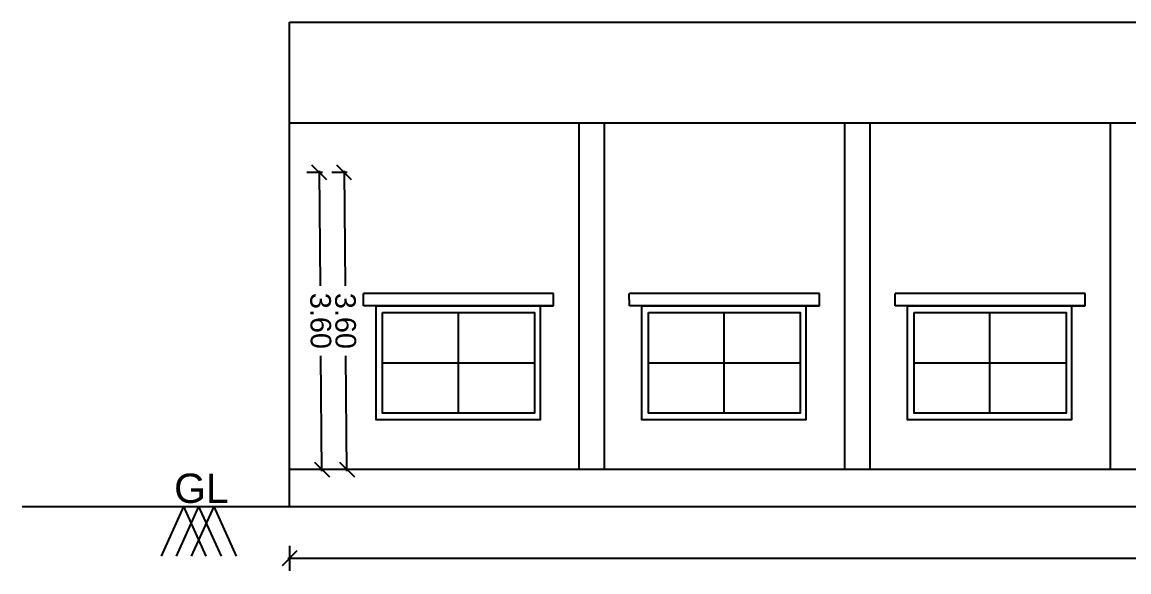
# Model space of a CAD drawing. Header units: metres. Extents: x 0 to 2231, y 0 to 2243.
# Drawn here: x 2150.84 to 2164.25, y 2204.86 to 2211.52 of the extents above; entities that cross this region are included whole.
import ezdxf

# ---------------------------------------------------------------- set-up
doc = ezdxf.new("R2010")
doc.units = ezdxf.units.M
doc.layers.add('BLK_2_FLR_0_REGULAR_ROOM_1', color=4, linetype='Continuous')
doc.layers.add('BLK_2_FLR_0_REGULAR_ROOM_2', color=4, linetype='Continuous')
doc.styles.get("Standard").update_dxf_attribs({"font": 'arial.ttf'})
doc.dimstyles.new('STANDARD$0', dxfattribs={"dimtxt": 0.25, "dimasz": 0.18, "dimexe": 0.15, "dimexo": 0.15, "dimgap": 0.1, "dimtad": 0, "dimzin": 0, "dimdsep": 46, "dimtxsty": 'Standard', "dimblk": 'OBLIQUE', "dimcen": 0.0625, "dimdle": 0.02, "dimadec": 0, "dimazin": 0, "dimtfac": 1, "dimtix": 1, "dimtofl": 0, "dimtmove": 2, "dimatfit": 3, "dimldrblk": 'OBLIQUE', "dimfxl": 0, "dimtolj": 1, "dimtzin": 0, "dimarcsym": 0})

# ---------------------------------------------------------------- blocks, each defined once
blk = doc.blocks.new('_Oblique')
at = {"color": 0, "lineweight": -2}
blk.add_line((-0.5, -0.5), (0.5, 0.5), dxfattribs=at)
blk = doc.blocks.new('*D535')
at = {"color": 0, "lineweight": -2}
for p, q in [((2154.08, 2205.174), (2154.08, 2204.874)), ((2187.66, 2205.174), (2187.66, 2204.874)), ((2154.06, 2205.024), (2170.348, 2205.024)), ((2187.68, 2205.024), (2171.392, 2205.024))]:
    blk.add_line(p, q, dxfattribs=at)
at = {"layer": 'Defpoints', "color": 0}
for p in [(2154.08, 2205.654), (2187.66, 2205.654), (2187.66, 2205.024)]:
    blk.add_point(p, dxfattribs=at)
at = {"color": 0, "lineweight": -2, "xscale": 0.18, "yscale": 0.18, "zscale": 0.18, "rotation": 180}
blk.add_blockref('_Oblique', (2154.08, 2205.024), dxfattribs=at)
at = {"color": 0, "lineweight": -2, "xscale": 0.18, "yscale": 0.18, "zscale": 0.18}
blk.add_blockref('_Oblique', (2187.66, 2205.024), dxfattribs=at)
at = {"color": 0, "insert": (2170.87, 2205.024), "char_height": 0.25, "attachment_point": 5}
blk.add_mtext('\\A1;33.58', dxfattribs=at)
blk = doc.blocks.new('*D514')
at = {"layer": 'BLK_2_FLR_0_REGULAR_ROOM_2', "color": 0, "lineweight": -2}
for p, q in [((2154.478, 2209.702), (2154.291, 2209.7)), ((2154.44, 2209.722), (2154.453, 2208.326)), ((2154.473, 2206.082), (2154.461, 2207.478)), ((2154.51, 2206.102), (2154.323, 2206.101))]:
    blk.add_line(p, q, dxfattribs=at)
at = {"layer": 'Defpoints', "color": 0}
for p in [(2154.441, 2209.702), (2154.628, 2209.703), (2154.66, 2206.104)]:
    blk.add_point(p, dxfattribs=at)
at = {"layer": 'BLK_2_FLR_0_REGULAR_ROOM_2', "color": 0, "lineweight": -2, "xscale": 0.18, "yscale": 0.18, "zscale": 0.18}
for p, rotation in [((2154.441, 2209.702), 90.51556580988863), ((2154.473, 2206.102), 270.5155658098886)]:
    blk.add_blockref('_Oblique', p, dxfattribs=dict(at, rotation=rotation))
at = {"layer": 'BLK_2_FLR_0_REGULAR_ROOM_2', "color": 0, "insert": (2154.457, 2207.902), "char_height": 0.25, "attachment_point": 5, "rotation": 270.5156}
blk.add_mtext('\\A1;3.60', dxfattribs=at)
blk = doc.blocks.new('*D389')
at = {"layer": 'BLK_2_FLR_0_REGULAR_ROOM_1', "color": 0, "lineweight": -2}
for p, q in [((2154.779, 2209.701), (2154.592, 2209.7)), ((2154.742, 2209.721), (2154.755, 2208.326)), ((2154.775, 2206.082), (2154.762, 2207.477)), ((2154.812, 2206.102), (2154.625, 2206.101))]:
    blk.add_line(p, q, dxfattribs=at)
at = {"layer": 'Defpoints', "color": 0}
for p in [(2154.742, 2209.701), (2154.929, 2209.703), (2154.962, 2206.104)]:
    blk.add_point(p, dxfattribs=at)
at = {"layer": 'BLK_2_FLR_0_REGULAR_ROOM_1', "color": 0, "lineweight": -2, "xscale": 0.18, "yscale": 0.18, "zscale": 0.18}
for p, rotation in [((2154.742, 2209.701), 90.51755696446627), ((2154.775, 2206.102), 270.5175569644663)]:
    blk.add_blockref('_Oblique', p, dxfattribs=dict(at, rotation=rotation))
at = {"layer": 'BLK_2_FLR_0_REGULAR_ROOM_1', "color": 0, "insert": (2154.758, 2207.902), "char_height": 0.25, "attachment_point": 5, "rotation": 270.5176}
blk.add_mtext('\\A1;3.60', dxfattribs=at)

msp = doc.modelspace()

# ---------------------------------------------------------------- linework, layer by layer
for p, q in [((2154.08005, 2205.65369), (2154.08003, 2211.52369)), ((2154.08004, 2211.52369), (2187.65999, 2211.52369)), ((2154.08004, 2210.30369), (2187.65999, 2210.30369)), ((2157.58509, 2210.30369), (2157.58509, 2206.10369)), ((2157.89175, 2210.30369), (2157.89175, 2206.10369)), ((2160.80509, 2210.30369), (2160.80509, 2206.10369)), ((2161.11175, 2210.30369), (2161.11175, 2206.10369)), ((2164.02509, 2210.30369), (2164.02509, 2206.10369)), ((2154.97829, 2208.08369), (2154.97711, 2208.23369)), ((2157.27998, 2208.23369), (2154.97829, 2208.23369)), ((2157.27998, 2208.08369), (2157.27998, 2208.23369)), ((2158.19829, 2208.08369), (2158.19711, 2208.23369)), ((2160.49998, 2208.23369), (2158.19829, 2208.23369)), ((2160.49998, 2208.08369), (2160.49998, 2208.23369)), ((2161.41829, 2208.08369), (2161.41711, 2208.23369)), ((2163.71998, 2208.23369), (2161.41829, 2208.23369)), ((2163.71998, 2208.08369), (2163.71998, 2208.23369)), ((2157.27998, 2208.08369), (2154.97829, 2208.08369)), ((2157.27998, 2208.08369), (2154.97829, 2208.08369)), ((2156.12264, 2208.00369), (2156.12264, 2206.78369)), ((2157.11687, 2208.08369), (2157.27998, 2208.08369)), ((2160.49998, 2208.08369), (2158.19829, 2208.08369)), ((2160.49998, 2208.08369), (2158.19829, 2208.08369)), ((2159.34264, 2208.00369), (2159.34264, 2206.78369)), ((2160.33687, 2208.08369), (2160.49998, 2208.08369)), ((2163.71998, 2208.08369), (2161.41829, 2208.08369)), ((2163.71998, 2208.08369), (2161.41829, 2208.08369)), ((2162.56264, 2208.00369), (2162.56264, 2206.78369)), ((2163.55687, 2208.08369), (2163.71998, 2208.08369)), ((2155.20842, 2207.39369), (2157.04842, 2207.39369)), ((2158.42842, 2207.39369), (2160.26842, 2207.39369)), ((2161.64842, 2207.39369), (2163.48842, 2207.39369)), ((2154.08005, 2206.10369), (2184.09932, 2206.10369)), ((2150.84005, 2205.65369), (2191.21422, 2205.65369)), ((2152.52695, 2205.0515), (2152.79935, 2205.65369)), ((2152.71039, 2205.0515), (2152.98279, 2205.65369)), ((2153.07175, 2205.0515), (2152.79935, 2205.65369)), ((2152.89382, 2205.0515), (2153.16622, 2205.65369)), ((2153.25519, 2205.0515), (2152.98279, 2205.65369)), ((2153.43862, 2205.0515), (2153.16622, 2205.65369))]:
    msp.add_line(p, q)
for points in [[(2155.12842, 2208.08369), (2157.11687, 2208.08369), (2157.11687, 2206.70369), (2155.12842, 2206.70369)], [(2155.20842, 2208.00369), (2157.04842, 2208.00369), (2157.04842, 2206.78369), (2155.20842, 2206.78369)], [(2158.34842, 2208.08369), (2160.33687, 2208.08369), (2160.33687, 2206.70369), (2158.34842, 2206.70369)], [(2158.42842, 2208.00369), (2160.26842, 2208.00369), (2160.26842, 2206.78369), (2158.42842, 2206.78369)], [(2161.56842, 2208.08369), (2163.55687, 2208.08369), (2163.55687, 2206.70369), (2161.56842, 2206.70369)], [(2161.64842, 2208.00369), (2163.48842, 2208.00369), (2163.48842, 2206.78369), (2161.64842, 2206.78369)]]:
    msp.add_lwpolyline(points, close=True)

# ---------------------------------------------------------------- texts
at = {"insert": (2152.68122, 2206.0507), "char_height": 0.354661, "attachment_point": 1}
msp.add_mtext_dynamic_manual_height_columns('GL', width=0.2659959, gutter_width=22.16632, heights=[0], dxfattribs=at)

# ---------------------------------------------------------------- dimensions: what is measured, and where the dimension line sits
dim = msp.add_linear_dim(base=(2187.65999, 2205.02387), p1=(2154.08005, 2205.65369), p2=(2187.65999, 2205.65369), dimstyle='STANDARD$0')
dim.commit()
dim.dimension.update_dxf_attribs({"geometry": '*D535', "text_midpoint": (2170.87002, 2205.02387)})
at = {"layer": 'BLK_2_FLR_0_REGULAR_ROOM_1', "color": 4}
dim = msp.add_aligned_dim(p1=(2154.96195, 2206.10369), p2=(2154.92944, 2209.70283), distance=0.1872, dimstyle='STANDARD$0', dxfattribs=at)
dim.commit()
dim.dimension.update_dxf_attribs({"geometry": '*D389', "text_midpoint": (2154.75849, 2207.90157)})
at = {"layer": 'BLK_2_FLR_0_REGULAR_ROOM_2', "color": 4}
dim = msp.add_aligned_dim(p1=(2154.66037, 2206.10369), p2=(2154.62798, 2209.70346), distance=0.18739, dimstyle='STANDARD$0', dxfattribs=at)
dim.commit()
dim.dimension.update_dxf_attribs({"geometry": '*D514', "text_midpoint": (2154.4568, 2207.90189)})

doc.saveas('drawing.dxf')
